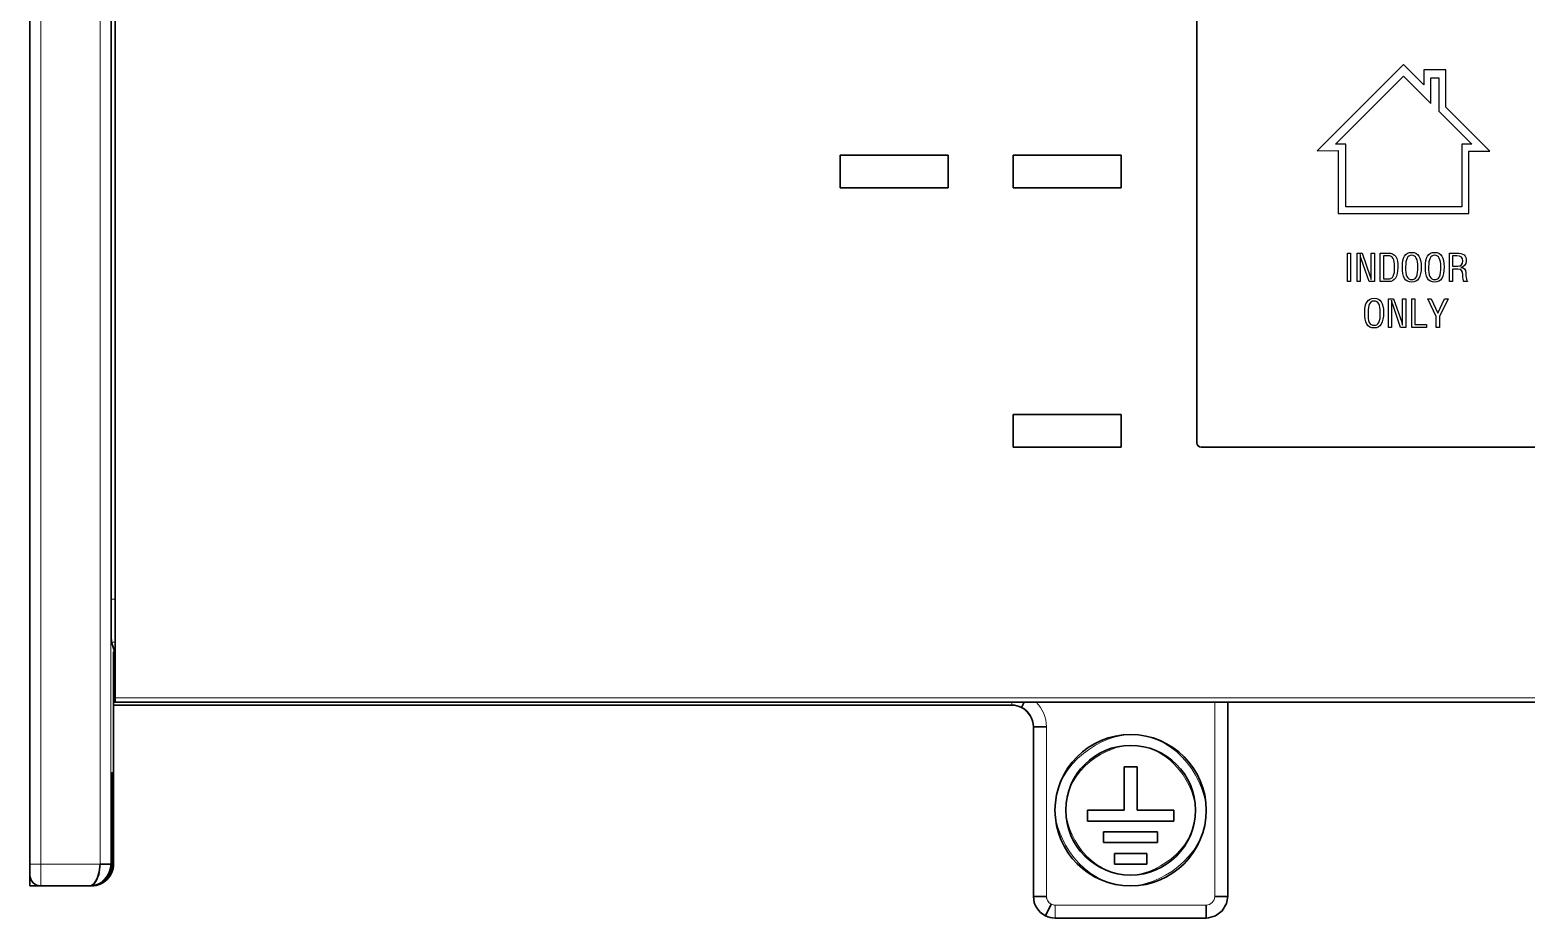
# Model space of a CAD drawing. Extents: x -45 to 645, y -160 to 467.
# Drawn here: x 291.1 to 360.4, y 59.3 to 100.4 of the extents above; entities that cross this region are included whole.
import ezdxf

# ---------------------------------------------------------------- set-up
doc = ezdxf.new("R2010")
doc.units = 0
doc.layers.add('layer 1', color=7, linetype='Continuous')

msp = doc.modelspace()

# ---------------------------------------------------------------- linework, layer by layer
at = {"color": 7, "lineweight": 35}
for p, q in [((345.132, 81.262), (345.132, 209.862)), ((345.132, 81.262), (345.132, 209.862)), ((345.132, 81.262), (345.132, 209.862)), ((345.132, 81.262), (345.132, 209.862)), ((294.89, 137.874), (294.89, 81.062)), ((294.89, 81.062), (294.89, 137.874)), ((294.89, 137.874), (294.89, 81.062)), ((294.89, 81.062), (294.89, 137.874)), ((295.071, 137.819), (295.071, 81.062)), ((295.071, 137.819), (295.071, 81.062)), ((295.071, 137.819), (295.071, 81.062)), ((295.071, 137.819), (295.071, 81.062)), ((291.132, 137.718), (291.132, 61.762)), ((291.132, 61.762), (291.132, 137.718)), ((291.132, 137.718), (291.132, 61.762)), ((291.132, 61.762), (291.132, 137.718)), ((399.932, 81.062), (345.332, 81.062)), ((399.932, 81.062), (345.332, 81.062)), ((399.932, 81.062), (345.332, 81.062)), ((399.932, 81.062), (345.332, 81.062)), ((295.073, 69.262), (450.632, 69.262)), ((295.073, 69.262), (450.632, 69.262)), ((295.073, 69.262), (450.632, 69.262)), ((295.073, 69.262), (450.632, 69.262)), ((335.892, 69.123), (294.997, 69.123)), ((335.892, 69.123), (294.997, 69.123)), ((335.892, 69.123), (294.997, 69.123)), ((335.892, 69.123), (294.997, 69.123))]:
    msp.add_line(p, q, dxfattribs=at)
at = {"color": 7, "lineweight": 13}
for p, q in [((294.375, 137.814), (294.375, 61.762)), ((294.375, 61.762), (294.375, 137.814)), ((294.375, 137.814), (294.375, 61.762)), ((294.375, 61.762), (294.375, 137.814)), ((294.875, 61.762), (294.875, 137.814)), ((294.875, 137.814), (294.875, 61.762)), ((294.875, 61.762), (294.875, 137.814)), ((294.875, 137.814), (294.875, 61.762)), ((291.632, 137.718), (291.632, 61.762)), ((291.632, 137.718), (291.632, 61.762)), ((291.632, 137.718), (291.632, 61.762)), ((291.632, 137.718), (291.632, 61.762)), ((295.071, 69.462), (450.632, 69.462)), ((295.071, 69.462), (450.632, 69.462)), ((295.071, 69.462), (450.632, 69.462)), ((295.071, 69.462), (450.632, 69.462))]:
    msp.add_line(p, q, dxfattribs=at)
at = {"color": 7, "lineweight": 35, "ltscale": 0.0375}
for p, q in [((328.632, 93.062), (328.632, 94.562)), ((328.632, 93.062), (328.632, 94.562)), ((328.632, 93.062), (328.632, 94.562)), ((328.632, 93.062), (328.632, 94.562)), ((333.632, 94.562), (333.632, 93.062)), ((333.632, 94.562), (333.632, 93.062)), ((333.632, 94.562), (333.632, 93.062)), ((333.632, 94.562), (333.632, 93.062)), ((336.632, 93.062), (336.632, 94.562)), ((336.632, 93.062), (336.632, 94.562)), ((336.632, 93.062), (336.632, 94.562)), ((336.632, 93.062), (336.632, 94.562)), ((341.632, 94.562), (341.632, 93.062)), ((341.632, 94.562), (341.632, 93.062)), ((341.632, 94.562), (341.632, 93.062)), ((341.632, 94.562), (341.632, 93.062)), ((336.632, 81.062), (336.632, 82.562)), ((336.632, 81.062), (336.632, 82.562)), ((336.632, 81.062), (336.632, 82.562)), ((336.632, 81.062), (336.632, 82.562)), ((341.632, 82.562), (341.632, 81.062)), ((341.632, 82.562), (341.632, 81.062)), ((341.632, 82.562), (341.632, 81.062)), ((341.632, 82.562), (341.632, 81.062)), ((342.818, 62.262), (341.318, 62.262)), ((342.818, 62.262), (341.318, 62.262)), ((342.818, 62.262), (341.318, 62.262)), ((342.818, 62.262), (341.318, 62.262)), ((342.818, 61.762), (341.318, 61.762)), ((341.318, 61.762), (342.818, 61.762)), ((342.818, 61.762), (341.318, 61.762)), ((341.318, 61.762), (342.818, 61.762))]:
    msp.add_line(p, q, dxfattribs=at)
at = {"color": 7, "lineweight": 35, "ltscale": 0.125}
for p, q in [((328.632, 94.562), (333.632, 94.562)), ((328.632, 94.562), (333.632, 94.562)), ((328.632, 94.562), (333.632, 94.562)), ((328.632, 94.562), (333.632, 94.562)), ((336.632, 94.562), (341.632, 94.562)), ((336.632, 94.562), (341.632, 94.562)), ((336.632, 94.562), (341.632, 94.562)), ((336.632, 94.562), (341.632, 94.562)), ((333.632, 93.062), (328.632, 93.062)), ((333.632, 93.062), (328.632, 93.062)), ((333.632, 93.062), (328.632, 93.062)), ((333.632, 93.062), (328.632, 93.062)), ((341.632, 93.062), (336.632, 93.062)), ((341.632, 93.062), (336.632, 93.062)), ((341.632, 93.062), (336.632, 93.062)), ((341.632, 93.062), (336.632, 93.062)), ((336.632, 82.562), (341.632, 82.562)), ((336.632, 82.562), (341.632, 82.562)), ((336.632, 82.562), (341.632, 82.562)), ((336.632, 82.562), (341.632, 82.562)), ((341.632, 81.062), (336.632, 81.062)), ((341.632, 81.062), (336.632, 81.062)), ((341.632, 81.062), (336.632, 81.062)), ((341.632, 81.062), (336.632, 81.062))]:
    msp.add_line(p, q, dxfattribs=at)
at = {"color": 7, "lineweight": 35, "ltscale": 0.175792}
for p, q in [((294.89, 81.062), (294.89, 74.031)), ((294.89, 74.031), (294.89, 81.062)), ((294.89, 81.062), (294.89, 74.031)), ((294.89, 74.031), (294.89, 81.062))]:
    msp.add_line(p, q, dxfattribs=at)
at = {"color": 7, "lineweight": 35, "ltscale": 0.29}
msp.add_line((295.071, 81.062), (295.071, 69.462), dxfattribs=at)
msp.add_line((295.071, 81.062), (295.071, 69.462), dxfattribs=at)
msp.add_line((295.071, 81.062), (295.071, 69.462), dxfattribs=at)
msp.add_line((295.071, 81.062), (295.071, 69.462), dxfattribs=at)
at = {"color": 7, "lineweight": 13, "ltscale": 0.004523}
msp.add_line((294.89, 74.031), (295.071, 74.032), dxfattribs=at)
msp.add_line((294.89, 74.031), (295.071, 74.032), dxfattribs=at)
msp.add_line((294.89, 74.031), (295.071, 74.032), dxfattribs=at)
msp.add_line((294.89, 74.031), (295.071, 74.032), dxfattribs=at)
at = {"color": 7, "lineweight": 13, "ltscale": 0.004098}
for p, q in [((294.907, 72.031), (295.071, 72.032)), ((295.071, 72.032), (294.907, 72.031)), ((294.907, 72.031), (295.071, 72.032)), ((295.071, 72.032), (294.907, 72.031))]:
    msp.add_line(p, q, dxfattribs=at)
at = {"color": 7, "lineweight": 35, "ltscale": 0.010723}
for p, q in [((294.907, 72.031), (295.043, 71.624)), ((295.043, 71.624), (294.907, 72.031)), ((294.907, 72.031), (295.043, 71.624)), ((295.043, 71.624), (294.907, 72.031))]:
    msp.add_line(p, q, dxfattribs=at)
at = {"color": 7, "lineweight": 35, "ltscale": 0.001836}
msp.add_line((294.997, 71.411), (295.071, 71.412), dxfattribs=at)
msp.add_line((294.997, 71.411), (295.071, 71.412), dxfattribs=at)
msp.add_line((294.997, 71.411), (295.071, 71.412), dxfattribs=at)
msp.add_line((294.997, 71.411), (295.071, 71.412), dxfattribs=at)
at = {"color": 7, "lineweight": 35, "ltscale": 0.001072}
msp.add_line((295.043, 71.596), (295, 71.596), dxfattribs=at)
msp.add_line((295.043, 71.596), (295, 71.596), dxfattribs=at)
msp.add_line((295.043, 71.596), (295, 71.596), dxfattribs=at)
msp.add_line((295.043, 71.596), (295, 71.596), dxfattribs=at)
at = {"color": 7, "lineweight": 13, "ltscale": 0.000687}
msp.add_line((295.043, 71.624), (295.071, 71.625), dxfattribs=at)
msp.add_line((295.043, 71.624), (295.071, 71.625), dxfattribs=at)
at = {"color": 7, "lineweight": 13, "ltscale": 0.000679027}
msp.add_line((295.07, 71.625), (295.043, 71.624), dxfattribs=at)
msp.add_line((295.07, 71.625), (295.043, 71.624), dxfattribs=at)
at = {"color": 7, "lineweight": 35, "ltscale": 0.004607}
msp.add_line((295.043, 71.596), (295.045, 71.411), dxfattribs=at)
msp.add_line((295.043, 71.596), (295.045, 71.411), dxfattribs=at)
at = {"color": 7, "lineweight": 35, "ltscale": 0.004606}
msp.add_line((295.043, 71.596), (295.045, 71.411), dxfattribs=at)
msp.add_line((295.043, 71.596), (295.045, 71.411), dxfattribs=at)
at = {"color": 7, "lineweight": 35, "ltscale": 0.005328}
msp.add_line((295.045, 71.411), (295.044, 71.624), dxfattribs=at)
msp.add_line((295.045, 71.411), (295.044, 71.624), dxfattribs=at)
at = {"color": 7, "lineweight": 35, "ltscale": 0.00531}
msp.add_line((295.045, 71.412), (295.044, 71.624), dxfattribs=at)
msp.add_line((295.045, 71.412), (295.044, 71.624), dxfattribs=at)
at = {"color": 7, "lineweight": 35, "ltscale": 0.238335}
msp.add_line((294.997, 61.762), (294.997, 71.296), dxfattribs=at)
msp.add_line((294.997, 61.762), (294.997, 71.296), dxfattribs=at)
msp.add_line((294.997, 61.762), (294.997, 71.296), dxfattribs=at)
msp.add_line((294.997, 61.762), (294.997, 71.296), dxfattribs=at)
at = {"color": 7, "lineweight": 35, "ltscale": 0.001884}
msp.add_line((295.073, 69.262), (294.997, 69.262), dxfattribs=at)
msp.add_line((295.073, 69.262), (294.997, 69.262), dxfattribs=at)
msp.add_line((295.073, 69.262), (294.997, 69.262), dxfattribs=at)
msp.add_line((295.073, 69.262), (294.997, 69.262), dxfattribs=at)
at = {"color": 7, "lineweight": 35, "ltscale": 0.005}
msp.add_line((295.073, 69.262), (295.071, 69.462), dxfattribs=at)
msp.add_line((295.073, 69.262), (295.071, 69.462), dxfattribs=at)
msp.add_line((295.073, 69.262), (295.071, 69.462), dxfattribs=at)
msp.add_line((295.073, 69.262), (295.071, 69.462), dxfattribs=at)
at = {"color": 7, "lineweight": 13, "ltscale": 0.003487}
msp.add_line((336.573, 69.262), (336.573, 69.123), dxfattribs=at)
msp.add_line((336.573, 69.262), (336.573, 69.123), dxfattribs=at)
msp.add_line((336.573, 69.262), (336.573, 69.123), dxfattribs=at)
msp.add_line((336.573, 69.262), (336.573, 69.123), dxfattribs=at)
at = {"color": 7, "lineweight": 35, "ltscale": 0.006842}
msp.add_line((337.143, 69.262), (337.02, 69.017), dxfattribs=at)
msp.add_line((337.143, 69.262), (337.02, 69.017), dxfattribs=at)
msp.add_line((337.143, 69.262), (337.02, 69.017), dxfattribs=at)
msp.add_line((337.143, 69.262), (337.02, 69.017), dxfattribs=at)
at = {"color": 7, "lineweight": 13, "ltscale": 0.224736}
for p, q in [((345.963, 69.262), (345.963, 60.273)), ((345.963, 60.273), (345.963, 69.262)), ((345.963, 69.262), (345.963, 60.273)), ((345.963, 60.273), (345.963, 69.262))]:
    msp.add_line(p, q, dxfattribs=at)
at = {"color": 7, "lineweight": 35, "ltscale": 0.224736}
for p, q in [((346.563, 69.262), (346.563, 60.273)), ((346.563, 60.273), (346.563, 69.262)), ((346.563, 69.262), (346.563, 60.273)), ((346.563, 60.273), (346.563, 69.262))]:
    msp.add_line(p, q, dxfattribs=at)
at = {"color": 7, "lineweight": 35, "ltscale": 0.017039}
for p, q in [((336.573, 69.123), (335.892, 69.123)), ((335.892, 69.123), (336.573, 69.123)), ((336.573, 69.123), (335.892, 69.123)), ((335.892, 69.123), (336.573, 69.123))]:
    msp.add_line(p, q, dxfattribs=at)
at = {"color": 7, "lineweight": 35, "ltscale": 0.004346}
msp.add_line((337.747, 68.123), (337.573, 68.123), dxfattribs=at)
msp.add_line((337.747, 68.123), (337.573, 68.123), dxfattribs=at)
at = {"color": 7, "lineweight": 35, "ltscale": 0.196249}
msp.add_line((337.573, 68.123), (337.573, 60.273), dxfattribs=at)
msp.add_line((337.573, 68.123), (337.573, 60.273), dxfattribs=at)
msp.add_line((337.573, 68.123), (337.573, 60.273), dxfattribs=at)
msp.add_line((337.573, 68.123), (337.573, 60.273), dxfattribs=at)
at = {"color": 7, "lineweight": 35, "ltscale": 0.015}
for p, q in [((337.573, 68.123), (338.173, 68.123)), ((337.573, 68.123), (338.173, 68.123)), ((337.573, 60.273), (338.173, 60.273)), ((337.573, 60.273), (338.173, 60.273)), ((345.963, 60.273), (346.563, 60.273)), ((345.963, 60.273), (346.563, 60.273)), ((345.963, 60.273), (346.563, 60.273)), ((345.963, 60.273), (346.563, 60.273)), ((338.394, 59.915), (338.126, 59.379)), ((338.126, 59.379), (338.394, 59.915)), ((338.394, 59.915), (338.126, 59.379)), ((338.126, 59.379), (338.394, 59.915)), ((345.563, 59.873), (345.563, 59.273)), ((345.563, 59.273), (345.563, 59.873)), ((345.563, 59.873), (345.563, 59.273)), ((345.563, 59.273), (345.563, 59.873))]:
    msp.add_line(p, q, dxfattribs=at)
at = {"color": 7, "lineweight": 13, "ltscale": 0.010653}
for p, q in [((338.173, 68.123), (337.747, 68.123)), ((338.173, 68.123), (337.747, 68.123)), ((338.173, 60.273), (337.747, 60.273)), ((338.173, 60.273), (337.747, 60.273))]:
    msp.add_line(p, q, dxfattribs=at)
at = {"color": 7, "lineweight": 13, "ltscale": 0.196249}
for p, q in [((338.173, 60.273), (338.173, 68.123)), ((338.173, 68.123), (338.173, 60.273)), ((338.173, 60.273), (338.173, 68.123)), ((338.173, 68.123), (338.173, 60.273))]:
    msp.add_line(p, q, dxfattribs=at)
at = {"color": 7, "lineweight": 35, "ltscale": 0.05}
for p, q in [((341.768, 66.262), (341.768, 64.262)), ((341.768, 66.262), (341.768, 64.262)), ((341.768, 66.262), (341.768, 64.262)), ((341.768, 66.262), (341.768, 64.262)), ((342.368, 64.262), (342.368, 66.262)), ((342.368, 64.262), (342.368, 66.262)), ((342.368, 64.262), (342.368, 66.262)), ((342.368, 64.262), (342.368, 66.262))]:
    msp.add_line(p, q, dxfattribs=at)
at = {"color": 7, "lineweight": 35, "ltscale": 0.014999}
msp.add_line((342.368, 66.262), (341.768, 66.262), dxfattribs=at)
msp.add_line((342.368, 66.262), (341.768, 66.262), dxfattribs=at)
msp.add_line((342.368, 66.262), (341.768, 66.262), dxfattribs=at)
msp.add_line((342.368, 66.262), (341.768, 66.262), dxfattribs=at)
at = {"color": 7, "lineweight": 35, "ltscale": 0.0125}
for p, q in [((340.068, 64.262), (340.068, 63.762)), ((340.068, 64.262), (340.068, 63.762)), ((340.068, 64.262), (340.068, 63.762)), ((340.068, 64.262), (340.068, 63.762)), ((344.068, 63.762), (344.068, 64.262)), ((344.068, 63.762), (344.068, 64.262)), ((344.068, 63.762), (344.068, 64.262)), ((344.068, 63.762), (344.068, 64.262)), ((340.818, 62.762), (340.818, 63.262)), ((340.818, 63.262), (340.818, 62.762)), ((340.818, 62.762), (340.818, 63.262)), ((340.818, 63.262), (340.818, 62.762)), ((343.318, 62.762), (343.318, 63.262)), ((343.318, 62.762), (343.318, 63.262)), ((343.318, 62.762), (343.318, 63.262)), ((343.318, 62.762), (343.318, 63.262)), ((291.132, 61.762), (291.132, 61.262)), ((291.132, 61.762), (291.132, 61.262)), ((291.132, 61.762), (291.132, 61.262)), ((291.132, 61.762), (291.132, 61.262)), ((341.318, 62.262), (341.318, 61.762)), ((341.318, 62.262), (341.318, 61.762)), ((341.318, 62.262), (341.318, 61.762)), ((341.318, 62.262), (341.318, 61.762)), ((342.818, 61.762), (342.818, 62.262)), ((342.818, 61.762), (342.818, 62.262)), ((342.818, 61.762), (342.818, 62.262)), ((342.818, 61.762), (342.818, 62.262)), ((291.132, 60.762), (291.132, 61.262)), ((291.132, 60.762), (291.132, 61.262))]:
    msp.add_line(p, q, dxfattribs=at)
at = {"color": 7, "lineweight": 35, "ltscale": 0.0425}
for p, q in [((341.768, 64.262), (340.068, 64.262)), ((341.768, 64.262), (340.068, 64.262)), ((341.768, 64.262), (340.068, 64.262)), ((341.768, 64.262), (340.068, 64.262)), ((344.068, 64.262), (342.368, 64.262)), ((344.068, 64.262), (342.368, 64.262)), ((344.068, 64.262), (342.368, 64.262)), ((344.068, 64.262), (342.368, 64.262))]:
    msp.add_line(p, q, dxfattribs=at)
at = {"color": 7, "lineweight": 35, "ltscale": 0.1}
msp.add_line((340.068, 63.762), (344.068, 63.762), dxfattribs=at)
msp.add_line((340.068, 63.762), (344.068, 63.762), dxfattribs=at)
msp.add_line((340.068, 63.762), (344.068, 63.762), dxfattribs=at)
msp.add_line((340.068, 63.762), (344.068, 63.762), dxfattribs=at)
at = {"color": 7, "lineweight": 35, "ltscale": 0.04375}
for p, q in [((294.912, 63.512), (294.912, 61.762)), ((294.912, 61.762), (294.912, 63.512)), ((294.912, 63.512), (294.912, 61.762)), ((294.912, 61.762), (294.912, 63.512)), ((294.956, 61.762), (294.956, 63.512)), ((294.956, 63.512), (294.956, 61.762)), ((294.956, 61.762), (294.956, 63.512)), ((294.956, 63.512), (294.956, 61.762))]:
    msp.add_line(p, q, dxfattribs=at)
at = {"color": 7, "lineweight": 35, "ltscale": 0.001091}
msp.add_line((294.956, 63.512), (294.912, 63.512), dxfattribs=at)
msp.add_line((294.956, 63.512), (294.912, 63.512), dxfattribs=at)
msp.add_line((294.956, 63.512), (294.912, 63.512), dxfattribs=at)
msp.add_line((294.956, 63.512), (294.912, 63.512), dxfattribs=at)
at = {"color": 7, "lineweight": 35, "ltscale": 0.0625}
for p, q in [((343.318, 63.262), (340.818, 63.262)), ((343.318, 63.262), (340.818, 63.262)), ((343.318, 63.262), (340.818, 63.262)), ((343.318, 63.262), (340.818, 63.262)), ((340.818, 62.762), (343.318, 62.762)), ((340.818, 62.762), (343.318, 62.762)), ((340.818, 62.762), (343.318, 62.762)), ((340.818, 62.762), (343.318, 62.762))]:
    msp.add_line(p, q, dxfattribs=at)
at = {"color": 7, "lineweight": 13, "ltscale": 0.0125}
for p, q in [((291.132, 61.762), (291.632, 61.762)), ((291.632, 61.762), (291.132, 61.762)), ((291.132, 61.762), (291.632, 61.762)), ((291.632, 61.762), (291.132, 61.762))]:
    msp.add_line(p, q, dxfattribs=at)
at = {"color": 7, "lineweight": 13, "ltscale": 0.068588}
for p, q in [((294.375, 61.762), (291.632, 61.762)), ((291.632, 61.762), (294.375, 61.762)), ((294.375, 61.762), (291.632, 61.762)), ((291.632, 61.762), (294.375, 61.762))]:
    msp.add_line(p, q, dxfattribs=at)
at = {"color": 7, "lineweight": 13, "ltscale": 0.025}
msp.add_line((291.632, 61.762), (291.632, 60.762), dxfattribs=at)
msp.add_line((291.632, 61.762), (291.632, 60.762), dxfattribs=at)
msp.add_line((291.632, 61.762), (291.632, 60.762), dxfattribs=at)
msp.add_line((291.632, 61.762), (291.632, 60.762), dxfattribs=at)
at = {"color": 7, "lineweight": 35, "ltscale": 0.012499}
for p, q in [((294.875, 61.762), (294.375, 61.762)), ((294.875, 61.762), (294.375, 61.762)), ((294.875, 61.762), (294.375, 61.762)), ((294.875, 61.762), (294.375, 61.762)), ((291.632, 60.762), (291.132, 60.762)), ((291.632, 60.762), (291.132, 60.762))]:
    msp.add_line(p, q, dxfattribs=at)
at = {"color": 7, "lineweight": 13, "ltscale": 0.000928}
msp.add_line((294.875, 61.762), (294.912, 61.762), dxfattribs=at)
msp.add_line((294.875, 61.762), (294.912, 61.762), dxfattribs=at)
at = {"color": 7, "lineweight": 13, "ltscale": 0.000928497}
msp.add_line((294.875, 61.762), (294.912, 61.762), dxfattribs=at)
msp.add_line((294.875, 61.762), (294.912, 61.762), dxfattribs=at)
at = {"color": 7, "lineweight": 13, "ltscale": 0.001033}
for p, q in [((294.997, 61.762), (294.956, 61.762)), ((294.956, 61.762), (294.997, 61.762)), ((294.997, 61.762), (294.956, 61.762)), ((294.956, 61.762), (294.997, 61.762))]:
    msp.add_line(p, q, dxfattribs=at)
at = {"color": 7, "lineweight": 35, "ltscale": 0.012435}
msp.add_line((291.132, 61.26), (291.132, 60.762), dxfattribs=at)
msp.add_line((291.132, 61.26), (291.132, 60.762), dxfattribs=at)
at = {"color": 7, "lineweight": 35, "ltscale": 0.015012}
msp.add_line((291.132, 60.762), (291.732, 60.762), dxfattribs=at)
msp.add_line((291.132, 60.762), (291.732, 60.762), dxfattribs=at)
at = {"color": 7, "lineweight": 35, "ltscale": 0.056197}
for p, q in [((291.632, 60.762), (293.879, 60.762)), ((293.879, 60.762), (291.632, 60.762)), ((291.632, 60.762), (293.879, 60.762)), ((293.879, 60.762), (291.632, 60.762))]:
    msp.add_line(p, q, dxfattribs=at)
at = {"color": 7, "lineweight": 35, "ltscale": 0.000813}
msp.add_line((293.912, 60.762), (293.879, 60.762), dxfattribs=at)
msp.add_line((293.912, 60.762), (293.879, 60.762), dxfattribs=at)
at = {"color": 7, "lineweight": 35, "ltscale": 0.000812531}
msp.add_line((293.879, 60.762), (293.912, 60.762), dxfattribs=at)
msp.add_line((293.879, 60.762), (293.912, 60.762), dxfattribs=at)
at = {"color": 7, "lineweight": 35, "ltscale": 0.001106}
for p, q in [((293.956, 60.762), (293.912, 60.762)), ((293.912, 60.762), (293.956, 60.762)), ((293.956, 60.762), (293.912, 60.762)), ((293.912, 60.762), (293.956, 60.762))]:
    msp.add_line(p, q, dxfattribs=at)
at = {"color": 7, "lineweight": 35, "ltscale": 0.001018}
for p, q in [((293.997, 60.762), (293.956, 60.762)), ((293.956, 60.762), (293.997, 60.762)), ((293.997, 60.762), (293.956, 60.762)), ((293.956, 60.762), (293.997, 60.762))]:
    msp.add_line(p, q, dxfattribs=at)
at = {"color": 7, "lineweight": 35, "ltscale": 0.004347}
msp.add_line((337.747, 60.273), (337.573, 60.273), dxfattribs=at)
msp.add_line((337.747, 60.273), (337.573, 60.273), dxfattribs=at)
at = {"color": 7, "lineweight": 13, "ltscale": 0.174739}
for p, q in [((345.563, 59.873), (338.573, 59.873)), ((338.573, 59.873), (345.563, 59.873)), ((345.563, 59.873), (338.573, 59.873)), ((338.573, 59.873), (345.563, 59.873))]:
    msp.add_line(p, q, dxfattribs=at)
at = {"color": 7, "lineweight": 13, "ltscale": 0.015}
for p, q in [((338.573, 59.873), (338.573, 59.273)), ((338.573, 59.273), (338.573, 59.873)), ((338.573, 59.873), (338.573, 59.273)), ((338.573, 59.273), (338.573, 59.873))]:
    msp.add_line(p, q, dxfattribs=at)
at = {"color": 7, "lineweight": 35, "ltscale": 0.174739}
for p, q in [((345.563, 59.273), (338.573, 59.273)), ((338.573, 59.273), (345.563, 59.273)), ((345.563, 59.273), (338.573, 59.273)), ((338.573, 59.273), (345.563, 59.273))]:
    msp.add_line(p, q, dxfattribs=at)
at = {"color": 7, "lineweight": 35}
for points in [[(294.89, 74.031), (294.898, 72.309), (294.906, 72.037), (294.907, 72.031)], [(294.907, 72.031), (294.906, 72.037), (294.898, 72.314), (294.89, 74.031)], [(294.89, 74.031), (294.898, 72.309), (294.906, 72.037), (294.907, 72.031)], [(294.907, 72.031), (294.906, 72.037), (294.898, 72.314), (294.89, 74.031)], [(294.934, 66.013), (294.932, 66.007), (294.925, 65.77), (294.912, 63.512)], [(294.934, 66.013), (294.932, 66.007), (294.925, 65.77), (294.912, 63.512)], [(294.912, 63.512), (294.928, 65.929), (294.932, 66.005), (294.934, 66.012)], [(294.912, 63.512), (294.928, 65.929), (294.932, 66.005), (294.934, 66.012)], [(294.956, 63.512), (294.939, 65.938), (294.937, 65.992), (294.935, 66.01), (294.934, 66.013)], [(294.956, 63.512), (294.939, 65.938), (294.937, 65.992), (294.935, 66.01), (294.934, 66.013)], [(294.934, 66.012), (294.935, 66.011), (294.936, 66.005), (294.947, 65.55), (294.956, 63.512)], [(294.934, 66.012), (294.935, 66.011), (294.936, 66.005), (294.947, 65.55), (294.956, 63.512)], [(293.879, 60.762), (293.981, 60.784), (294.085, 60.853), (294.22, 61.035), (294.314, 61.285), (294.375, 61.762)], [(293.879, 60.762), (293.981, 60.784), (294.085, 60.853), (294.22, 61.035), (294.314, 61.285), (294.375, 61.762)], [(294.23, 61.055), (294.339, 61.393), (294.375, 61.762)], [(294.23, 61.055), (294.339, 61.393), (294.375, 61.762)], [(346.563, 60.273), (346.507, 59.942), (346.306, 59.609), (345.997, 59.373), (345.676, 59.278), (345.563, 59.273)], [(346.563, 60.273), (346.507, 59.942), (346.306, 59.609), (345.997, 59.373), (345.676, 59.278), (345.563, 59.273)], [(346.563, 60.273), (346.507, 59.942), (346.306, 59.609), (345.997, 59.373), (345.676, 59.278), (345.563, 59.273)], [(346.563, 60.273), (346.507, 59.942), (346.306, 59.609), (345.997, 59.373), (345.676, 59.278), (345.563, 59.273)]]:
    msp.add_lwpolyline(points, dxfattribs=at)
for radius in [3.5, 3.5, 3.5, 3.5, 3, 3, 3, 3]:
    msp.add_circle((342.068, 64.262), radius, dxfattribs=at)
for centre, radius, start, end in [((345.332, 81.262), 0.2, 180, 270), ((345.332, 81.262), 0.2, 180.00001, 270), ((345.332, 81.262), 0.2, 180.00001, 270), ((345.332, 81.262), 0.2, 180.00001, 270), ((304.918, 71.382), 9.92, 178.76728, 180.49906), ((304.923, 71.382), 9.926, 178.76733, 180.49813), ((304.918, 71.382), 9.92, 178.76728, 180.49906), ((304.923, 71.382), 9.926, 178.76733, 180.49813), ((336.573, 68.12), 1.003, 63.47909, 89.95852), ((336.573, 68.12), 1.003, 63.47909, 89.95852), ((336.573, 68.12), 1.003, 63.47909, 89.95852), ((336.573, 68.12), 1.003, 63.47909, 89.95852), ((336.567, 68.119), 1.007, 0.21205, 63.21468), ((336.567, 68.119), 1.007, 0.21205, 63.21468), ((336.567, 68.119), 1.007, 0.21205, 63.21468), ((336.567, 68.119), 1.007, 0.21205, 63.21468), ((293.912, 61.763), 1, 269.99119, 359.99119), ((293.912, 61.763), 1, 269.99116, 359.99119), ((293.912, 61.763), 1, 269.99119, 359.99119), ((293.912, 61.763), 1, 269.99116, 359.99119), ((293.956, 61.762), 1, 270.01916, 0.00404), ((293.956, 61.762), 1, 270.01151, 0.01116), ((293.956, 61.762), 1, 270.01916, 0.00404), ((293.956, 61.762), 1, 270.01151, 0.01116), ((293.997, 61.763), 1, 269.99125, 359.99117), ((293.997, 61.763), 1, 269.99116, 359.99119), ((293.997, 61.763), 1, 269.99125, 359.99117), ((293.997, 61.763), 1, 269.99116, 359.99119), ((293.874, 61.762), 1.001, 307.5893, 0.03931), ((293.874, 61.762), 1.001, 307.5893, 0.03931), ((293.873, 61.762), 1.002, 315.1544, 0.03076), ((293.873, 61.762), 1.002, 315.1544, 0.03076), ((291.632, 61.262), 0.5, 180, 270), ((291.632, 61.262), 0.5, 180.00001, 270), ((291.632, 61.262), 0.5, 179.99999, 270), ((291.632, 61.262), 0.5, 180.00001, 270), ((293.645, 61.321), 0.642, 310.50435, 335.54323), ((293.645, 61.321), 0.642, 310.50435, 335.54323), ((293.877, 61.759), 0.997, 307.73785, 315.12654), ((293.877, 61.759), 0.997, 307.73785, 315.12654), ((293.879, 61.754), 0.992, 270.00177, 288.08463), ((293.879, 61.754), 0.992, 270.00177, 288.08463), ((293.879, 61.754), 0.992, 270.00162, 287.65954), ((293.879, 61.754), 0.992, 270.00162, 287.65954), ((293.883, 60.999), 0.237, 269.18591, 296.19748), ((293.883, 60.999), 0.237, 269.18591, 296.19748), ((293.829, 61.12), 0.37, 295.37275, 309.03329), ((293.829, 61.12), 0.37, 295.37275, 309.03329), ((338.579, 60.277), 1.007, 180.21669, 243.21751), ((338.579, 60.277), 1.007, 180.21669, 243.21751), ((338.579, 60.277), 1.007, 180.21669, 243.21751), ((338.579, 60.277), 1.007, 180.21669, 243.21751), ((338.574, 60.276), 1.003, 243.47893, 269.958), ((338.574, 60.276), 1.003, 243.47893, 269.958), ((338.574, 60.276), 1.003, 243.47893, 269.958), ((338.574, 60.276), 1.003, 243.47893, 269.958)]:
    msp.add_arc(centre, radius, start, end, dxfattribs=at)
at = {"color": 7, "lineweight": 13}
for centre, radius, start, end in [((336.573, 68.123), 1.6, 359.99802, 45.41179), ((336.573, 68.123), 1.6, 359.99802, 45.41179), ((336.565, 68.117), 1.61, 0.21705, 45.35451), ((336.565, 68.117), 1.61, 0.21705, 45.3545), ((338.576, 60.275), 0.403, 180.22217, 243.20435), ((338.573, 60.273), 0.4, 179.99923, 269.99938), ((338.576, 60.275), 0.403, 180.22217, 243.20435), ((338.573, 60.273), 0.4, 179.99923, 269.99938), ((345.558, 60.277), 0.405, 270.64061, 359.36643), ((345.563, 60.273), 0.4, 270.00145, 0.00654), ((345.558, 60.277), 0.405, 270.64061, 359.36643), ((345.563, 60.273), 0.4, 270.00145, 0.00654), ((338.573, 60.274), 0.401, 243.48259, 269.95469), ((338.573, 60.274), 0.401, 243.48259, 269.95469)]:
    msp.add_arc(centre, radius, start, end, dxfattribs=at)
at = {"layer": 'layer 1', "color": 7, "lineweight": 9, "true_color": 0xffffff}
for points in [[(345.132, 81.262), (345.132, 124.129), (345.132, 188.429), (345.132, 209.862)], [(294.89, 81.062), (294.89, 100), (294.89, 128.405), (294.89, 137.874)], [(295.071, 81.062), (295.071, 99.981), (295.071, 128.359), (295.071, 137.819)], [(291.132, 61.762), (291.132, 87.081), (291.132, 125.059), (291.132, 137.718)], [(328.632, 94.562), (330.298, 94.562), (332.798, 94.562), (333.632, 94.562)], [(328.632, 93.062), (328.632, 93.562), (328.632, 94.312), (328.632, 94.562)], [(333.632, 94.562), (333.632, 94.062), (333.632, 93.312), (333.632, 93.062)], [(336.632, 94.562), (338.298, 94.562), (340.798, 94.562), (341.632, 94.562)], [(336.632, 93.062), (336.632, 93.562), (336.632, 94.312), (336.632, 94.562)], [(341.632, 94.562), (341.632, 94.062), (341.632, 93.312), (341.632, 93.062)], [(333.632, 93.062), (331.965, 93.062), (329.465, 93.062), (328.632, 93.062)], [(341.632, 93.062), (339.965, 93.062), (337.465, 93.062), (336.632, 93.062)], [(336.632, 82.562), (338.298, 82.562), (340.798, 82.562), (341.632, 82.562)], [(336.632, 81.062), (336.632, 81.562), (336.632, 82.312), (336.632, 82.562)], [(341.632, 82.562), (341.632, 82.062), (341.632, 81.312), (341.632, 81.062)], [(294.89, 74.031), (294.89, 76.374), (294.89, 79.89), (294.89, 81.062)], [(295.071, 69.462), (295.071, 73.329), (295.071, 79.129), (295.071, 81.062)], [(341.632, 81.062), (339.965, 81.062), (337.465, 81.062), (336.632, 81.062)], [(345.332, 81.062), (345.198, 81.063), (345.132, 81.196), (345.132, 81.262)], [(399.931, 81.062), (381.731, 81.062), (354.432, 81.062), (345.332, 81.062)], [(291.132, 72.584), (291.132, 72.58), (291.132, 72.575), (291.132, 72.574)], [(295.043, 71.625), (294.998, 71.76), (294.93, 71.964), (294.907, 72.031)], [(294.997, 71.296), (294.998, 71.395), (294.997, 71.494), (294.999, 71.592)], [(294.997, 71.411), (295.022, 71.411), (295.059, 71.411), (295.071, 71.412)], [(295, 71.596), (295.014, 71.596), (295.036, 71.596), (295.043, 71.596)], [(294.997, 61.762), (294.997, 64.94), (294.997, 69.707), (294.997, 71.296)], [(294.997, 69.262), (295.022, 69.262), (295.06, 69.262), (295.073, 69.262)], [(295.073, 69.262), (295.07, 69.329), (295.071, 69.396), (295.071, 69.462)], [(450.631, 69.262), (398.778, 69.262), (320.999, 69.262), (295.073, 69.262)], [(346.563, 60.273), (346.563, 63.27), (346.563, 67.764), (346.563, 69.262)], [(294.997, 69.123), (308.629, 69.123), (329.076, 69.123), (335.892, 69.123)], [(335.892, 69.123), (336.119, 69.123), (336.46, 69.123), (336.573, 69.123)], [(337.02, 69.017), (336.88, 69.088), (336.652, 69.123), (336.573, 69.123)], [(337.573, 68.123), (337.572, 68.534), (337.204, 68.925), (337.02, 69.017)], [(337.573, 60.273), (337.573, 62.89), (337.573, 66.815), (337.573, 68.123)], [(338.568, 64.262), (338.568, 66.596), (340.901, 67.762), (342.068, 67.762)], [(339.068, 64.262), (339.068, 66.262), (341.068, 67.262), (342.068, 67.262)], [(342.068, 67.762), (344.401, 67.762), (345.568, 65.429), (345.568, 64.262)], [(342.068, 67.262), (344.068, 67.262), (345.068, 65.262), (345.068, 64.262)], [(294.936, 65.999), (294.954, 65.17), (294.958, 63.927), (294.956, 63.512)], [(341.768, 66.262), (341.968, 66.262), (342.268, 66.262), (342.368, 66.262)], [(341.768, 64.262), (341.768, 64.929), (341.768, 65.929), (341.768, 66.262)], [(342.368, 66.262), (342.368, 65.596), (342.368, 64.596), (342.368, 64.262)], [(342.068, 60.762), (339.735, 60.762), (338.568, 63.096), (338.568, 64.262)], [(342.068, 61.262), (340.068, 61.262), (339.068, 63.262), (339.068, 64.262)], [(340.068, 64.262), (340.635, 64.262), (341.485, 64.262), (341.768, 64.262)], [(340.068, 63.762), (340.068, 63.929), (340.068, 64.179), (340.068, 64.262)], [(344.068, 63.762), (342.735, 63.762), (340.735, 63.762), (340.068, 63.762)], [(345.068, 64.262), (345.068, 62.262), (343.068, 61.262), (342.068, 61.262)], [(345.568, 64.262), (345.568, 61.929), (343.235, 60.762), (342.068, 60.762)], [(342.368, 64.262), (342.935, 64.262), (343.785, 64.262), (344.068, 64.262)], [(344.068, 64.262), (344.068, 64.096), (344.068, 63.846), (344.068, 63.762)], [(294.912, 63.512), (294.927, 63.512), (294.949, 63.512), (294.956, 63.512)], [(294.912, 61.762), (294.912, 62.346), (294.912, 63.221), (294.912, 63.512)], [(294.956, 63.512), (294.956, 62.929), (294.956, 62.054), (294.956, 61.762)], [(340.818, 63.262), (341.651, 63.262), (342.901, 63.262), (343.318, 63.262)], [(340.818, 62.762), (340.818, 62.929), (340.818, 63.179), (340.818, 63.262)], [(343.318, 63.262), (343.318, 63.096), (343.318, 62.846), (343.318, 62.762)], [(343.318, 62.762), (342.485, 62.762), (341.235, 62.762), (340.818, 62.762)], [(291.132, 61.262), (291.132, 61.429), (291.132, 61.679), (291.132, 61.762)], [(294.011, 60.764), (294.641, 60.799), (294.956, 61.447), (294.956, 61.762)], [(294.058, 60.773), (294.628, 60.857), (294.912, 61.475), (294.912, 61.762)], [(294.079, 60.766), (294.691, 60.816), (294.997, 61.455), (294.997, 61.762)], [(294.23, 61.055), (294.33, 61.28), (294.377, 61.639), (294.375, 61.762)], [(294.375, 61.762), (294.542, 61.762), (294.792, 61.762), (294.875, 61.762)], [(294.875, 61.762), (294.873, 61.487), (294.68, 61.154), (294.583, 61.055)], [(341.318, 62.262), (341.818, 62.262), (342.568, 62.262), (342.818, 62.262)], [(341.318, 61.762), (341.318, 61.929), (341.318, 62.179), (341.318, 62.262)], [(342.818, 61.762), (342.318, 61.762), (341.568, 61.762), (341.318, 61.762)], [(342.818, 62.262), (342.818, 62.096), (342.818, 61.846), (342.818, 61.762)], [(291.187, 61.033), (291.15, 61.105), (291.132, 61.222), (291.132, 61.262)], [(291.132, 60.762), (291.132, 60.929), (291.132, 61.179), (291.132, 61.262)], [(291.57, 60.762), (291.424, 60.762), (291.205, 60.762), (291.132, 60.762)], [(291.576, 60.766), (291.564, 60.767), (291.552, 60.769), (291.541, 60.771)], [(293.879, 60.762), (293.13, 60.762), (292.006, 60.762), (291.632, 60.762)], [(293.879, 60.762), (293.917, 60.762), (293.97, 60.778), (293.987, 60.786)], [(293.966, 60.762), (293.977, 60.762), (293.992, 60.762), (293.997, 60.762)], [(294.246, 60.833), (294.185, 60.808), (294.09, 60.784), (294.058, 60.778)], [(338.573, 59.273), (338.416, 59.273), (338.196, 59.343), (338.126, 59.379)], [(338.573, 59.273), (340.903, 59.273), (344.398, 59.273), (345.563, 59.273)]]:
    msp.add_open_spline(points, degree=3, dxfattribs=at)
at = {"layer": 'layer 1', "color": 7, "true_color": 0xffffff}
for points, knots in [([(350.699, 94.769), (350.699, 94.769), (354.694, 98.766), (354.694, 98.766), (354.694, 98.766), (355.63, 97.828), (355.63, 97.828), (355.63, 97.828), (355.63, 98.519), (355.63, 98.519), (355.63, 98.519), (356.663, 98.519), (356.663, 98.519), (356.663, 98.519), (356.663, 96.794), (356.663, 96.794), (356.663, 96.794), (358.699, 94.759), (358.699, 94.759), (358.699, 94.759), (357.727, 94.759), (357.727, 94.759), (357.727, 94.759), (357.727, 91.873), (357.727, 91.873), (357.727, 91.873), (351.666, 91.873), (351.666, 91.873), (351.666, 91.873), (351.666, 94.787), (351.666, 94.787), (351.666, 94.787), (350.699, 94.769), (350.699, 94.769)], [0, 0, 0, 0, 0.090909, 0.090909, 0.090909, 0.181818, 0.181818, 0.181818, 0.272727, 0.272727, 0.272727, 0.363636, 0.363636, 0.363636, 0.454545, 0.454545, 0.454545, 0.545455, 0.545455, 0.545455, 0.636364, 0.636364, 0.636364, 0.727273, 0.727273, 0.727273, 0.818182, 0.818182, 0.818182, 0.909091, 0.909091, 0.909091, 1, 1, 1, 1]), ([(352.026, 95.069), (352.026, 95.069), (352.026, 92.173), (352.026, 92.173), (352.026, 92.173), (357.4, 92.173), (357.4, 92.173), (357.4, 92.173), (357.4, 95.069), (357.4, 95.069), (357.4, 95.069), (357.861, 95.069), (357.861, 95.069), (357.861, 95.069), (356.327, 96.597), (356.327, 96.597), (356.327, 96.597), (356.327, 98.138), (356.327, 98.138), (356.327, 98.138), (355.968, 98.138), (355.968, 98.138), (355.968, 98.138), (355.968, 96.964), (355.968, 96.964), (355.968, 96.964), (354.699, 98.22), (354.699, 98.22), (354.699, 98.22), (351.544, 95.069), (351.544, 95.069), (351.544, 95.069), (352.026, 95.069), (352.026, 95.069)], [0, 0, 0, 0, 0.090909, 0.090909, 0.090909, 0.181818, 0.181818, 0.181818, 0.272727, 0.272727, 0.272727, 0.363636, 0.363636, 0.363636, 0.454545, 0.454545, 0.454545, 0.545455, 0.545455, 0.545455, 0.636364, 0.636364, 0.636364, 0.727273, 0.727273, 0.727273, 0.818182, 0.818182, 0.818182, 0.909091, 0.909091, 0.909091, 1, 1, 1, 1]), ([(352.245, 90.039), (352.245, 90.039), (352.102, 90.039), (352.102, 90.039), (352.102, 90.039), (352.102, 88.716), (352.102, 88.716), (352.102, 88.716), (352.245, 88.716), (352.245, 88.716), (352.245, 88.716), (352.245, 90.039), (352.245, 90.039)], [0, 0, 0, 0, 0.25, 0.25, 0.25, 0.5, 0.5, 0.5, 0.75, 0.75, 0.75, 1, 1, 1, 1]), ([(353.199, 88.882), (353.204, 88.85), (353.206, 88.827), (353.199, 88.813), (353.185, 88.853), (353.173, 88.901), (353.159, 88.957), (353.159, 88.957), (352.783, 90.039), (352.783, 90.039), (352.783, 90.039), (352.551, 90.039), (352.551, 90.039), (352.551, 90.039), (352.551, 88.716), (352.551, 88.716), (352.551, 88.716), (352.694, 88.716), (352.694, 88.716), (352.694, 88.716), (352.694, 89.771), (352.694, 89.771), (352.694, 89.82), (352.692, 89.859), (352.687, 89.887), (352.687, 89.919), (352.687, 89.949), (352.694, 89.977), (352.703, 89.894), (352.719, 89.827), (352.743, 89.778), (352.743, 89.778), (353.11, 88.716), (353.11, 88.716), (353.11, 88.716), (353.349, 88.716), (353.349, 88.716), (353.349, 88.716), (353.349, 90.039), (353.349, 90.039), (353.349, 90.039), (353.199, 90.039), (353.199, 90.039), (353.199, 90.039), (353.199, 88.957), (353.199, 88.957), (353.195, 88.938), (353.195, 88.913), (353.199, 88.882)], [0, 0, 0, 0, 0.111111, 0.111111, 0.111111, 0.166667, 0.166667, 0.166667, 0.222222, 0.222222, 0.222222, 0.277778, 0.277778, 0.277778, 0.333333, 0.333333, 0.333333, 0.388889, 0.388889, 0.388889, 0.444444, 0.444444, 0.444444, 0.5, 0.5, 0.5, 0.611111, 0.611111, 0.611111, 0.666667, 0.666667, 0.666667, 0.722222, 0.722222, 0.722222, 0.777778, 0.777778, 0.777778, 0.833333, 0.833333, 0.833333, 0.888889, 0.888889, 0.888889, 0.944444, 0.944444, 0.944444, 1, 1, 1, 1]), ([(354.434, 89.377), (354.457, 89.818), (354.307, 90.039), (353.984, 90.039), (353.984, 90.039), (353.622, 90.039), (353.622, 90.039), (353.622, 90.039), (353.622, 88.716), (353.622, 88.716), (353.622, 88.716), (354.012, 88.716), (354.012, 88.716), (354.289, 88.716), (354.429, 88.936), (354.434, 89.377)], [0, 0, 0, 0, 0.2, 0.2, 0.2, 0.4, 0.4, 0.4, 0.6, 0.6, 0.6, 0.8, 0.8, 0.8, 1, 1, 1, 1]), ([(355.076, 88.695), (355.371, 88.686), (355.516, 88.922), (355.512, 89.405), (355.516, 89.846), (355.372, 90.067), (355.083, 90.067), (354.782, 90.067), (354.636, 89.846), (354.646, 89.405), (354.636, 88.922), (354.779, 88.686), (355.076, 88.695)], [0, 0, 0, 0, 0.25, 0.25, 0.25, 0.5, 0.5, 0.5, 0.75, 0.75, 0.75, 1, 1, 1, 1]), ([(356.14, 88.695), (356.435, 88.686), (356.58, 88.922), (356.576, 89.405), (356.58, 89.846), (356.437, 90.067), (356.147, 90.067), (355.847, 90.067), (355.7, 89.846), (355.71, 89.405), (355.7, 88.922), (355.843, 88.686), (356.14, 88.695)], [0, 0, 0, 0, 0.25, 0.25, 0.25, 0.5, 0.5, 0.5, 0.75, 0.75, 0.75, 1, 1, 1, 1]), ([(357.218, 89.294), (357.363, 89.291), (357.438, 89.21), (357.441, 89.053), (357.441, 88.989), (357.447, 88.922), (357.455, 88.853), (357.464, 88.793), (357.476, 88.748), (357.49, 88.716), (357.49, 88.716), (357.66, 88.716), (357.66, 88.716), (357.66, 88.716), (357.66, 88.744), (357.66, 88.744), (357.637, 88.739), (357.619, 88.762), (357.605, 88.813), (357.606, 88.816), (357.605, 88.822), (357.605, 88.827), (357.592, 88.927), (357.583, 89.026), (357.579, 89.121), (357.569, 89.287), (357.492, 89.37), (357.347, 89.37), (357.501, 89.402), (357.585, 89.499), (357.598, 89.659), (357.612, 89.922), (357.464, 90.047), (357.155, 90.039), (357.155, 90.039), (356.821, 90.039), (356.821, 90.039), (356.821, 90.039), (356.821, 88.716), (356.821, 88.716), (356.821, 88.716), (356.965, 88.716), (356.965, 88.716), (356.965, 88.716), (356.965, 89.294), (356.965, 89.294), (356.965, 89.294), (357.218, 89.294), (357.218, 89.294)], [0, 0, 0, 0, 0.0625, 0.0625, 0.0625, 0.125, 0.125, 0.125, 0.1875, 0.1875, 0.1875, 0.25, 0.25, 0.25, 0.3125, 0.3125, 0.3125, 0.375, 0.375, 0.375, 0.4375, 0.4375, 0.4375, 0.5, 0.5, 0.5, 0.5625, 0.5625, 0.5625, 0.625, 0.625, 0.625, 0.6875, 0.6875, 0.6875, 0.75, 0.75, 0.75, 0.8125, 0.8125, 0.8125, 0.875, 0.875, 0.875, 0.9375, 0.9375, 0.9375, 1, 1, 1, 1]), ([(353.998, 89.908), (354.193, 89.917), (354.289, 89.749), (354.284, 89.405), (354.301, 89.019), (354.207, 88.832), (353.998, 88.846), (353.998, 88.846), (353.765, 88.846), (353.765, 88.846), (353.765, 88.846), (353.765, 89.908), (353.765, 89.908), (353.765, 89.908), (353.998, 89.908), (353.998, 89.908)], [0, 0, 0, 0, 0.2, 0.2, 0.2, 0.4, 0.4, 0.4, 0.6, 0.6, 0.6, 0.8, 0.8, 0.8, 1, 1, 1, 1]), ([(355.076, 88.82), (354.871, 88.797), (354.777, 88.991), (354.796, 89.405), (354.791, 89.758), (354.884, 89.935), (355.076, 89.935), (355.266, 89.935), (355.362, 89.758), (355.362, 89.405), (355.371, 88.987), (355.275, 88.792), (355.076, 88.82)], [0, 0, 0, 0, 0.25, 0.25, 0.25, 0.5, 0.5, 0.5, 0.75, 0.75, 0.75, 1, 1, 1, 1]), ([(356.14, 88.82), (355.936, 88.797), (355.841, 88.991), (355.86, 89.405), (355.855, 89.758), (355.948, 89.935), (356.14, 89.935), (356.33, 89.935), (356.426, 89.758), (356.426, 89.405), (356.435, 88.987), (356.339, 88.792), (356.14, 88.82)], [0, 0, 0, 0, 0.25, 0.25, 0.25, 0.5, 0.5, 0.5, 0.75, 0.75, 0.75, 1, 1, 1, 1]), ([(357.169, 89.908), (357.351, 89.912), (357.445, 89.834), (357.448, 89.674), (357.445, 89.508), (357.361, 89.428), (357.197, 89.432), (357.197, 89.432), (356.965, 89.432), (356.965, 89.432), (356.965, 89.432), (356.965, 89.908), (356.965, 89.908), (356.965, 89.908), (357.169, 89.908), (357.169, 89.908)], [0, 0, 0, 0, 0.2, 0.2, 0.2, 0.4, 0.4, 0.4, 0.6, 0.6, 0.6, 0.8, 0.8, 0.8, 1, 1, 1, 1]), ([(353.336, 86.578), (353.631, 86.569), (353.776, 86.805), (353.773, 87.289), (353.776, 87.73), (353.633, 87.95), (353.343, 87.95), (353.043, 87.95), (352.896, 87.73), (352.907, 87.289), (352.896, 86.805), (353.039, 86.569), (353.336, 86.578)], [0, 0, 0, 0, 0.25, 0.25, 0.25, 0.5, 0.5, 0.5, 0.75, 0.75, 0.75, 1, 1, 1, 1]), ([(353.336, 86.703), (353.132, 86.68), (353.038, 86.874), (353.057, 87.289), (353.052, 87.642), (353.144, 87.818), (353.336, 87.818), (353.527, 87.818), (353.623, 87.642), (353.623, 87.289), (353.631, 86.871), (353.535, 86.675), (353.336, 86.703)], [0, 0, 0, 0, 0.25, 0.25, 0.25, 0.5, 0.5, 0.5, 0.75, 0.75, 0.75, 1, 1, 1, 1]), ([(354.652, 86.765), (354.657, 86.733), (354.659, 86.71), (354.652, 86.696), (354.638, 86.737), (354.626, 86.784), (354.612, 86.841), (354.612, 86.841), (354.236, 87.922), (354.236, 87.922), (354.236, 87.922), (354.004, 87.922), (354.004, 87.922), (354.004, 87.922), (354.004, 86.599), (354.004, 86.599), (354.004, 86.599), (354.147, 86.599), (354.147, 86.599), (354.147, 86.599), (354.147, 87.654), (354.147, 87.654), (354.147, 87.703), (354.145, 87.742), (354.14, 87.77), (354.14, 87.802), (354.14, 87.832), (354.147, 87.86), (354.156, 87.777), (354.172, 87.71), (354.196, 87.661), (354.196, 87.661), (354.563, 86.599), (354.563, 86.599), (354.563, 86.599), (354.802, 86.599), (354.802, 86.599), (354.802, 86.599), (354.802, 87.922), (354.802, 87.922), (354.802, 87.922), (354.652, 87.922), (354.652, 87.922), (354.652, 87.922), (354.652, 86.841), (354.652, 86.841), (354.648, 86.821), (354.648, 86.797), (354.652, 86.765)], [0, 0, 0, 0, 0.111111, 0.111111, 0.111111, 0.166667, 0.166667, 0.166667, 0.222222, 0.222222, 0.222222, 0.277778, 0.277778, 0.277778, 0.333333, 0.333333, 0.333333, 0.388889, 0.388889, 0.388889, 0.444444, 0.444444, 0.444444, 0.5, 0.5, 0.5, 0.611111, 0.611111, 0.611111, 0.666667, 0.666667, 0.666667, 0.722222, 0.722222, 0.722222, 0.777778, 0.777778, 0.777778, 0.833333, 0.833333, 0.833333, 0.888889, 0.888889, 0.888889, 0.944444, 0.944444, 0.944444, 1, 1, 1, 1]), ([(355.758, 86.73), (355.758, 86.73), (355.218, 86.73), (355.218, 86.73), (355.218, 86.73), (355.218, 87.922), (355.218, 87.922), (355.218, 87.922), (355.075, 87.922), (355.075, 87.922), (355.075, 87.922), (355.075, 86.599), (355.075, 86.599), (355.075, 86.599), (355.758, 86.599), (355.758, 86.599), (355.758, 86.599), (355.758, 86.73), (355.758, 86.73)], [0, 0, 0, 0, 0.166667, 0.166667, 0.166667, 0.333333, 0.333333, 0.333333, 0.5, 0.5, 0.5, 0.666667, 0.666667, 0.666667, 0.833333, 0.833333, 0.833333, 1, 1, 1, 1]), ([(355.826, 87.922), (355.826, 87.922), (356.214, 87.109), (356.214, 87.109), (356.214, 87.109), (356.214, 86.599), (356.214, 86.599), (356.214, 86.599), (356.364, 86.599), (356.364, 86.599), (356.364, 86.599), (356.364, 87.109), (356.364, 87.109), (356.364, 87.109), (356.76, 87.922), (356.76, 87.922), (356.76, 87.922), (356.596, 87.922), (356.596, 87.922), (356.596, 87.922), (356.289, 87.261), (356.289, 87.261), (356.289, 87.261), (355.983, 87.922), (355.983, 87.922), (355.983, 87.922), (355.826, 87.922), (355.826, 87.922)], [0, 0, 0, 0, 0.111111, 0.111111, 0.111111, 0.222222, 0.222222, 0.222222, 0.333333, 0.333333, 0.333333, 0.444444, 0.444444, 0.444444, 0.555556, 0.555556, 0.555556, 0.666667, 0.666667, 0.666667, 0.777778, 0.777778, 0.777778, 0.888889, 0.888889, 0.888889, 1, 1, 1, 1])]:
    msp.add_open_spline(points, degree=3, knots=knots, dxfattribs=at)
at = {"layer": 'layer 1', "color": 7, "lineweight": 9, "true_color": 0xffffff}
for points, knots in [([(294.907, 72.031), (294.902, 72.086), (294.901, 72.141), (294.9, 72.196), (294.898, 72.342), (294.896, 72.489), (294.895, 72.635), (294.891, 73.1), (294.89, 73.565), (294.89, 74.031)], [0, 0, 0, 0, 0.333333, 0.333333, 0.333333, 0.666667, 0.666667, 0.666667, 1, 1, 1, 1]), ([(294.912, 63.512), (294.912, 64.094), (294.913, 64.676), (294.918, 65.257), (294.92, 65.439), (294.922, 65.621), (294.925, 65.803), (294.926, 65.873), (294.928, 65.942), (294.933, 66.011)], [0, 0, 0, 0, 0.333333, 0.333333, 0.333333, 0.666667, 0.666667, 0.666667, 1, 1, 1, 1]), ([(291.187, 61.033), (291.211, 60.987), (291.26, 60.927), (291.278, 60.909), (291.376, 60.811), (291.563, 60.762), (291.632, 60.762)], [0, 0, 0, 0, 0.5, 0.5, 0.5, 1, 1, 1, 1]), ([(338.126, 59.379), (337.956, 59.463), (337.773, 59.667), (337.723, 59.748), (337.623, 59.908), (337.573, 60.178), (337.573, 60.273)], [0, 0, 0, 0, 0.5, 0.5, 0.5, 1, 1, 1, 1]), ([(346.563, 60.273), (346.564, 59.996), (346.366, 59.665), (346.267, 59.568), (346.074, 59.37), (345.701, 59.272), (345.563, 59.273)], [0, 0, 0, 0, 0.5, 0.5, 0.5, 1, 1, 1, 1])]:
    msp.add_open_spline(points, degree=3, knots=knots, dxfattribs=at)

doc.saveas('drawing.dxf')
